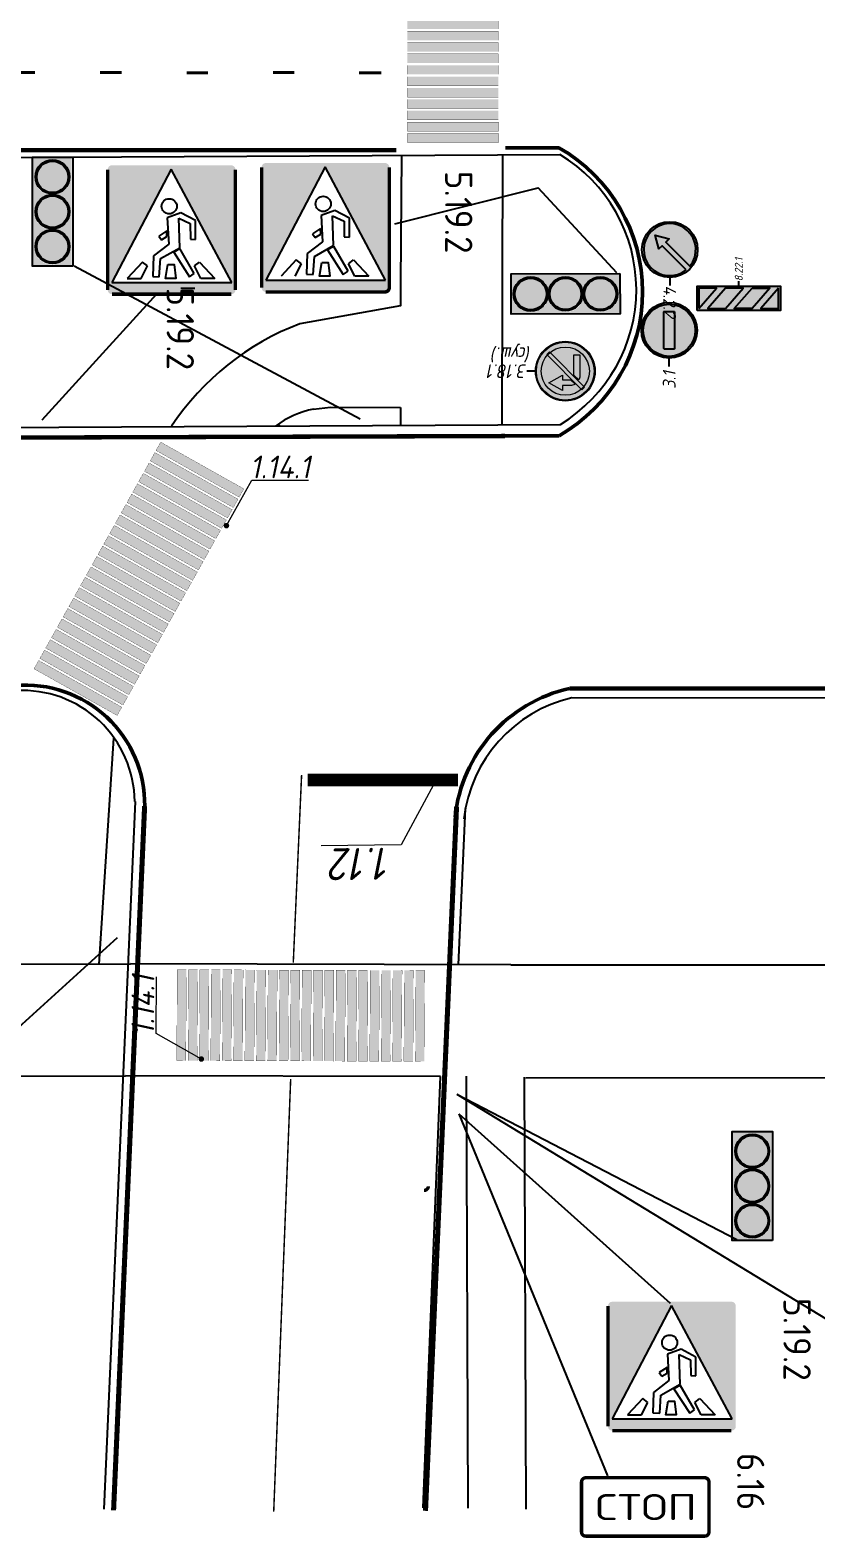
# Model space of a CAD drawing. Header units: millimetres. Extents: x 333 to 4944, y 2074 to 4864.
# Drawn here: x 1945 to 2672, y 2074 to 3469 of the extents above; entities that cross this region are included whole.
import ezdxf
from ezdxf.enums import TextEntityAlignment as Align

# ---------------------------------------------------------------- set-up
doc = ezdxf.new("R2010")
doc.units = ezdxf.units.MM
doc.layers.get('0').update_dxf_attribs({"color": 152})
doc.layers.add('знаки', color=7, linetype='Continuous')
doc.layers.add('знаки_сущ', color=251, linetype='Continuous', lineweight=15)
doc.layers.add('разметка', color=251, linetype='Continuous', lineweight=15)
doc.styles.add('ROMAND', font='ROMAND.SHX', dxfattribs={"height": 2})
doc.styles.add('SASH', font='simplex8.shx', dxfattribs={"width": 0.9, "oblique": 12})

# ---------------------------------------------------------------- blocks, each defined once
blk = doc.blocks.new('*U4')
at = {"layer": 'разметка'}
h = blk.add_hatch(color=0, dxfattribs=at)
h.dxf.hatch_style = 1
h.paths.add_polyline_path([(0.2, -4), (0.2, 0), (0.6, 0), (0.6, -4)])
h = blk.add_hatch(color=2, dxfattribs=at)
h.dxf.hatch_style = 1
h.paths.add_polyline_path([(0.7, -4), (0.7, 0), (1.1, 0), (1.1, -4)])
h = blk.add_hatch(color=0, dxfattribs=at)
h.dxf.hatch_style = 1
h.paths.add_polyline_path([(1.2, -3.998), (1.2, 0.002), (1.6, 0.002), (1.6, -3.998)])
h = blk.add_hatch(color=2, dxfattribs=at)
h.dxf.hatch_style = 1
h.paths.add_polyline_path([(1.7, -3.997), (1.7, 0.003), (2.1, 0.003), (2.1, -3.997)])
h = blk.add_hatch(color=0, dxfattribs=at)
h.dxf.hatch_style = 1
h.paths.add_polyline_path([(2.2, -3.995), (2.2, 0.005), (2.6, 0.005), (2.6, -3.995)])
h = blk.add_hatch(color=2, dxfattribs=at)
h.dxf.hatch_style = 1
h.paths.add_polyline_path([(2.7, -3.995), (2.7, 0.005), (3.1, 0.005), (3.1, -3.995)])
h = blk.add_hatch(color=0, dxfattribs=at)
h.dxf.hatch_style = 1
h.paths.add_polyline_path([(3.2, -3.993), (3.2, 0.007), (3.6, 0.007), (3.6, -3.993)])
h = blk.add_hatch(color=2, dxfattribs=at)
h.dxf.hatch_style = 1
h.paths.add_polyline_path([(3.7, -3.992), (3.7, 0.008), (4.1, 0.008), (4.1, -3.992)])
h = blk.add_hatch(color=0, dxfattribs=at)
h.dxf.hatch_style = 1
h.paths.add_polyline_path([(4.2, -3.99), (4.2, 0.01), (4.6, 0.01), (4.6, -3.99)])
h = blk.add_hatch(color=2, dxfattribs=at)
h.dxf.hatch_style = 1
h.paths.add_polyline_path([(4.7, -3.99), (4.7, 0.01), (5.1, 0.01), (5.1, -3.99)])
h = blk.add_hatch(color=0, dxfattribs=at)
h.dxf.hatch_style = 1
h.paths.add_polyline_path([(5.2, -3.988), (5.2, 0.012), (5.6, 0.012), (5.6, -3.988)])
h = blk.add_hatch(color=2, dxfattribs=at)
h.dxf.hatch_style = 1
h.paths.add_polyline_path([(5.7, -3.987), (5.7, 0.013), (6.1, 0.013), (6.1, -3.987)])
h = blk.add_hatch(color=0, dxfattribs=at)
h.dxf.hatch_style = 1
h.paths.add_polyline_path([(6.2, -3.985), (6.2, 0.015), (6.6, 0.015), (6.6, -3.985)])
h = blk.add_hatch(color=2, dxfattribs=at)
h.dxf.hatch_style = 1
h.paths.add_polyline_path([(6.7, -3.985), (6.7, 0.015), (7.1, 0.015), (7.1, -3.985)])
h = blk.add_hatch(color=0, dxfattribs=at)
h.dxf.hatch_style = 1
h.paths.add_polyline_path([(7.2, -3.983), (7.2, 0.017), (7.6, 0.017), (7.6, -3.983)])
h = blk.add_hatch(color=2, dxfattribs=at)
h.dxf.hatch_style = 1
h.paths.add_polyline_path([(7.7, -3.982), (7.7, 0.018), (8.1, 0.018), (8.1, -3.982)])
h = blk.add_hatch(color=0, dxfattribs=at)
h.dxf.hatch_style = 1
h.paths.add_polyline_path([(8.2, -3.981), (8.2, 0.019), (8.6, 0.019), (8.6, -3.981)])
h = blk.add_hatch(color=2, dxfattribs=at)
h.dxf.hatch_style = 1
h.paths.add_polyline_path([(8.7, -3.98), (8.7, 0.02), (9.1, 0.02), (9.1, -3.98)])
h = blk.add_hatch(color=0, dxfattribs=at)
h.dxf.hatch_style = 1
h.paths.add_polyline_path([(9.2, -3.978), (9.2, 0.022), (9.6, 0.022), (9.6, -3.978)])
h = blk.add_hatch(color=2, dxfattribs=at)
h.dxf.hatch_style = 1
h.paths.add_polyline_path([(9.7, -3.977), (9.7, 0.023), (10.1, 0.023), (10.1, -3.977)])
h = blk.add_hatch(color=0, dxfattribs=at)
h.dxf.hatch_style = 1
h.paths.add_polyline_path([(10.2, -3.976), (10.2, 0.024), (10.6, 0.024), (10.6, -3.976)])
h = blk.add_hatch(color=2, dxfattribs=at)
h.dxf.hatch_style = 1
h.paths.add_polyline_path([(10.7, -3.975), (10.7, 0.025), (11.1, 0.025), (11.1, -3.975)])
at = {"layer": 'разметка', "color": 0, "const_width": 0.01, "flags": 128}
for points in [[(0.2, -4), (0.2, 0), (0.6, 0), (0.6, -4)], [(1.2, -3.998), (1.2, 0.002), (1.6, 0.002), (1.6, -3.998)], [(2.2, -3.995), (2.2, 0.005), (2.6, 0.005), (2.6, -3.995)], [(3.2, -3.993), (3.2, 0.007), (3.6, 0.007), (3.6, -3.993)], [(4.2, -3.99), (4.2, 0.01), (4.6, 0.01), (4.6, -3.99)], [(5.2, -3.988), (5.2, 0.012), (5.6, 0.012), (5.6, -3.988)], [(6.2, -3.985), (6.2, 0.015), (6.6, 0.015), (6.6, -3.985)], [(7.2, -3.983), (7.2, 0.017), (7.6, 0.017), (7.6, -3.983)], [(8.2, -3.981), (8.2, 0.019), (8.6, 0.019), (8.6, -3.981)], [(9.2, -3.978), (9.2, 0.022), (9.6, 0.022), (9.6, -3.978)], [(10.2, -3.976), (10.2, 0.024), (10.6, 0.024), (10.6, -3.976)]]:
    blk.add_lwpolyline(points, close=True, dxfattribs=at)
at = {"layer": 'разметка', "color": 2, "const_width": 0.01, "flags": 128}
for points in [[(0.7, -4), (0.7, 0), (1.1, 0), (1.1, -4)], [(1.7, -3.997), (1.7, 0.003), (2.1, 0.003), (2.1, -3.997)], [(2.7, -3.995), (2.7, 0.005), (3.1, 0.005), (3.1, -3.995)], [(3.7, -3.992), (3.7, 0.008), (4.1, 0.008), (4.1, -3.992)], [(4.7, -3.99), (4.7, 0.01), (5.1, 0.01), (5.1, -3.99)], [(5.7, -3.987), (5.7, 0.013), (6.1, 0.013), (6.1, -3.987)], [(6.7, -3.985), (6.7, 0.015), (7.1, 0.015), (7.1, -3.985)], [(7.7, -3.982), (7.7, 0.018), (8.1, 0.018), (8.1, -3.982)], [(8.7, -3.98), (8.7, 0.02), (9.1, 0.02), (9.1, -3.98)], [(9.7, -3.977), (9.7, 0.023), (10.1, 0.023), (10.1, -3.977)], [(10.7, -3.975), (10.7, 0.025), (11.1, 0.025), (11.1, -3.975)]]:
    blk.add_lwpolyline(points, close=True, dxfattribs=at)
blk = doc.blocks.new('*U2')
at = {"color": 0, "linetype": 'ByBlock', "const_width": 0.12}
blk.add_lwpolyline([(0.037, 0.048, 1), (-0.037, -0.048, 1)], format="xyb", close=True, dxfattribs=at)
at = {"layer": 'разметка', "color": 0}
blk.add_lwpolyline([(0, 0), (1.117, 2), (3.614, 2)], dxfattribs=at)
at = {"layer": 'разметка', "color": 0, "style": 'SASH', "oblique": 12, "width": 0.9}
blk.add_attdef('RAZMETKA', text='', height=1, dxfattribs=at).set_placement((2.365, 1.785), align=Align.BOTTOM_CENTER)
blk = doc.blocks.new('*U17')
at = {"layer": 'знаки', "true_color": 0xffffff}
h = blk.add_hatch(color=7, dxfattribs=at)
edge = h.paths.add_edge_path()
edge.add_arc((0, 1.75), 1.75, 0, 360)
edge = h.paths.add_edge_path(flags=17)
edge.add_arc((0, 1.75), 1.637, 0, 360)
at = {"layer": 'знаки'}
h = blk.add_hatch(color=1, dxfattribs=at)
edge = h.paths.add_edge_path()
edge.add_arc((0, 1.75), 1.637, 0, 360)
edge = h.paths.add_edge_path(flags=16)
edge.add_arc((1.129, 1.468), 0.0565, 270, 360, ccw=False)
edge.add_line((1.129, 1.411), (-1.129, 1.411))
edge.add_arc((-1.129, 1.468), 0.0565, 180, 270, ccw=False)
edge.add_line((-1.185, 1.468), (-1.185, 2.032))
edge.add_arc((-1.129, 2.032), 0.0565, 90, 180, ccw=False)
edge.add_line((-1.129, 2.089), (1.129, 2.089))
edge.add_arc((1.129, 2.032), 0.0565, 0, 90, ccw=False)
edge.add_line((1.185, 2.032), (1.185, 1.468))
at = {"layer": 'знаки', "true_color": 0xffffff}
h = blk.add_hatch(color=7, dxfattribs=at)
edge = h.paths.add_edge_path()
edge.add_arc((1.129, 1.468), 0.0565, 270, 360, ccw=False)
edge.add_line((1.129, 1.411), (-1.129, 1.411))
edge.add_arc((-1.129, 1.468), 0.0565, 180, 270, ccw=False)
edge.add_line((-1.185, 1.468), (-1.185, 2.032))
edge.add_arc((-1.129, 2.032), 0.0565, 90, 180, ccw=False)
edge.add_line((-1.129, 2.089), (1.129, 2.089))
edge.add_arc((1.129, 2.032), 0.0565, 0, 90, ccw=False)
edge.add_line((1.185, 2.032), (1.185, 1.468))
at = {"layer": 'Defpoints'}
blk.add_lwpolyline([(-2.266, 1.75), (-1.766, 1.75)], dxfattribs=at)
at = {"layer": 'знаки', "color": 7, "true_color": 0xffffff}
blk.add_lwpolyline([(1.185, 1.468, -0.414214), (1.129, 1.411), (-1.129, 1.411, -0.414214), (-1.185, 1.468), (-1.185, 2.032, -0.414214), (-1.129, 2.089), (1.129, 2.089, -0.414214), (1.185, 2.032), (1.185, 1.468)], format="xyb", dxfattribs=at)
at = {"layer": 'знаки'}
blk.add_circle((0, 1.75), 1.75, dxfattribs=at)
at = {"layer": 'знаки', "color": 7, "true_color": 0xffffff}
blk.add_circle((0, 1.75), 1.637, dxfattribs=at)
at = {"layer": 'знаки', "color": 0, "lineweight": 30, "style": 'SASH', "oblique": 12, "width": 0.9}
blk.add_text('3.1', height=0.8, dxfattribs=at).set_placement((-3.677, 1.75), align=Align.MIDDLE_LEFT)
blk = doc.blocks.new('*U27')
at = {"layer": 'знаки', "true_color": 0xffffff}
h = blk.add_hatch(color=7, dxfattribs=at)
h.paths.add_polyline_path([(-1.25, 8.5), (1.25, 8.5), (1.25, 0), (-1.25, 0)])
h.paths.add_polyline_path([(-1.04, 8.32), (1.04, 6.51), (1.04, 8.32)], flags=16)
h.paths.add_polyline_path([(-1.04, 5.61), (1.04, 3.8), (1.04, 5.61), (-1.04, 7.41)], flags=16)
h.paths.add_polyline_path([(1.04, 2.89), (1.04, 1.09), (-1.04, 2.89), (-1.04, 4.7)], flags=16)
h.paths.add_polyline_path([(1.04, 0.18), (-1.04, 1.99), (-1.04, 0.18)], flags=16)
at = {"layer": 'знаки'}
for points in [[(-1.04, 8.32), (1.04, 6.51), (1.04, 8.32)], [(-1.04, 5.61), (1.04, 3.8), (1.04, 5.61), (-1.04, 7.41)], [(1.04, 2.89), (1.04, 1.09), (-1.04, 2.89), (-1.04, 4.7)], [(1.04, 0.18), (-1.04, 1.99), (-1.04, 0.18)]]:
    blk.add_hatch(color=1, dxfattribs=at).paths.add_polyline_path(points)
at = {"layer": 'Defpoints'}
blk.add_lwpolyline([(1.25, 4.25), (1.75, 4.25)], dxfattribs=at)
at = {"layer": 'знаки'}
blk.add_lwpolyline([(-1.25, 8.5), (1.25, 8.5), (1.25, 0), (-1.25, 0)], close=True, dxfattribs=at)
at = {"layer": 'знаки', "color": 1}
for points in [[(-1.04, 8.32), (1.04, 6.51), (1.04, 8.32)], [(-1.04, 5.61), (1.04, 3.8), (1.04, 5.61), (-1.04, 7.41)], [(1.04, 2.89), (1.04, 1.09), (-1.04, 2.89), (-1.04, 4.7)], [(1.04, 0.18), (-1.04, 1.99), (-1.04, 0.18)]]:
    blk.add_lwpolyline(points, close=True, dxfattribs=at)
at = {"layer": 'знаки', "color": 0, "lineweight": 30, "style": 'SASH', "oblique": 12, "width": 0.9}
blk.add_text('8.22.1', height=0.8, dxfattribs=at).set_placement((1.75, 4.25), align=Align.MIDDLE_LEFT)
blk = doc.blocks.new('*U30')
at = {"layer": 'знаки', "true_color": 0xffffff}
h = blk.add_hatch(color=7, dxfattribs=at)
edge = h.paths.add_edge_path()
edge.add_arc((0, 1.75), 1.75, 0, 360)
edge = h.paths.add_edge_path(flags=16)
edge.add_line((1.271, 2.782), (-0.24, 1.271))
edge.add_line((-0.24, 1.271), (-0.04, 1.071))
edge.add_line((-0.04, 1.071), (-0.918, 0.832))
edge.add_line((-0.918, 0.832), (-0.679, 1.71))
edge.add_line((-0.679, 1.71), (-0.479, 1.51))
edge.add_line((-0.479, 1.51), (1.032, 3.021))
edge.add_arc((0, 1.75), 1.637, 50.93777, 399.06223)
at = {"layer": 'знаки'}
h = blk.add_hatch(color=5, dxfattribs=at)
edge = h.paths.add_edge_path()
edge.add_line((1.271, 2.782), (-0.24, 1.271))
edge.add_line((-0.24, 1.271), (-0.04, 1.071))
edge.add_line((-0.04, 1.071), (-0.918, 0.832))
edge.add_line((-0.918, 0.832), (-0.679, 1.71))
edge.add_line((-0.679, 1.71), (-0.479, 1.51))
edge.add_line((-0.479, 1.51), (1.032, 3.021))
edge.add_arc((0, 1.75), 1.637, 50.93777, 399.06223)
at = {"layer": 'Defpoints'}
blk.add_lwpolyline([(1.75, 1.75), (2.25, 1.75)], dxfattribs=at)
at = {"layer": 'знаки', "color": 7, "true_color": 0xffffff}
blk.add_lwpolyline([(1.271, 2.782), (-0.24, 1.271), (-0.04, 1.071), (-0.918, 0.832), (-0.679, 1.71), (-0.479, 1.51), (1.032, 3.021, 19.28147)], format="xyb", close=True, dxfattribs=at)
at = {"layer": 'знаки'}
blk.add_circle((0, 1.75), 1.75, dxfattribs=at)
at = {"layer": 'знаки', "color": 0, "lineweight": 30, "style": 'SASH', "oblique": 12, "width": 0.9}
blk.add_text('4.2.2', height=0.8, dxfattribs=at).set_placement((2.25, 1.75), align=Align.MIDDLE_LEFT)
blk = doc.blocks.new('*U32')
at = {"layer": 'знаки_сущ', "true_color": 0xffffff}
h = blk.add_hatch(color=7, dxfattribs=at)
edge = h.paths.add_edge_path(flags=17)
edge.add_arc((0, 1.75), 1.694, 0, 360)
edge = h.paths.add_edge_path()
edge.add_arc((0, 1.75), 1.75, 0, 360)
at = {"layer": 'знаки_сущ'}
h = blk.add_hatch(color=256, dxfattribs=at)
edge = h.paths.add_edge_path()
edge.add_arc((0, 1.75), 1.694, 0, 360)
edge = h.paths.add_edge_path(flags=17)
edge.add_arc((0, 1.75), 1.411, 0, 360)
at = {"layer": 'знаки_сущ', "true_color": 0xffffff}
h = blk.add_hatch(color=7, dxfattribs=at)
edge = h.paths.add_edge_path()
edge.add_arc((0, 1.75), 1.411, 0, 360)
at = {"layer": 'знаки_сущ'}
blk.add_hatch(color=256, dxfattribs=at).paths.add_polyline_path([(1.09, 0.779), (-0.971, 2.84), (-1.128, 2.678), (0.928, 0.622)])
h = blk.add_hatch(color=256, dxfattribs=at)
edge = h.paths.add_edge_path()
edge.add_line((-0.307, 2.257), (-0.569, 2.519))
edge.add_arc((-0.282, 2.032), 0.565, 90, 120.52249, ccw=False)
edge.add_line((-0.282, 2.597), (0.169, 2.597))
edge.add_line((0.169, 2.597), (0.169, 2.879))
edge.add_line((0.169, 2.879), (0.96, 2.427))
edge.add_line((0.96, 2.427), (0.169, 1.976))
edge.add_line((0.169, 1.976), (0.169, 2.258))
edge.add_line((0.169, 2.258), (-0.282, 2.258))
edge.add_arc((-0.286, 2.093), 0.165, 88.83401, 97.4838)
edge = h.paths.add_edge_path()
edge.add_line((-0.508, 1.979), (-0.508, 0.79))
edge.add_line((-0.508, 0.79), (-0.847, 0.79))
edge.add_line((-0.847, 0.79), (-0.847, 2.032))
edge.add_arc((-0.282, 2.032), 0.565, 155.48732, 180, ccw=False)
edge.add_line((-0.796, 2.266), (-0.508, 1.979))
at = {"layer": 'Defpoints'}
blk.add_lwpolyline([(1.75, 1.75), (2.25, 1.75)], dxfattribs=at)
at = {"layer": 'знаки_сущ', "flags": 128}
blk.add_lwpolyline([(1.09, 0.779), (-0.971, 2.84), (-1.128, 2.678), (0.928, 0.622)], close=True, dxfattribs=at)
for points in [[(-0.307, 2.257), (-0.569, 2.519, -0.133972), (-0.282, 2.597), (0.169, 2.597), (0.169, 2.879), (0.96, 2.427), (0.169, 1.976), (0.169, 2.258), (-0.282, 2.258, 0.03776)], [(-0.508, 1.979), (-0.508, 0.79), (-0.847, 0.79), (-0.847, 2.032, -0.107366), (-0.796, 2.266)]]:
    blk.add_lwpolyline(points, format="xyb", close=True, dxfattribs=at)
at = {"layer": 'знаки_сущ'}
blk.add_circle((0, 1.75), 1.75, dxfattribs=at)
at = {"layer": 'знаки_сущ', "color": 7, "true_color": 0xffffff}
for radius in [1.694, 1.411]:
    blk.add_circle((0, 1.75), radius, dxfattribs=at)
at = {"layer": 'знаки_сущ', "color": 0, "lineweight": 30, "style": 'SASH', "oblique": 12, "width": 0.9}
for s, p in [('3.18.1', (2.25, 1.75)), ('(сущ.)', (2, 0.75))]:
    blk.add_text(s, height=0.8, dxfattribs=at).set_placement(p, align=Align.MIDDLE_LEFT)

msp = doc.modelspace()

# ---------------------------------------------------------------- hatches: boundary and pattern name
at = {"ltscale": 0.2}
h = msp.add_hatch(color=251, dxfattribs=at)
h.dxf.hatch_style = 1
h.paths.add_polyline_path([(1983.9, 3350.5), (1946.6, 3350.5), (1946.6, 3249.8), (1983.9, 3249.8)])
h.paths.add_polyline_path([(1949.5, 3332.4, -1), (1981, 3332.4, -1)], flags=16)
h.paths.add_polyline_path([(1950.6, 3332.4, -1), (1979.9, 3332.4, -1)], flags=0)
h.paths.add_polyline_path([(1981, 3300.1, -1), (1949.5, 3300.1, -1)], flags=16)
h.paths.add_polyline_path([(1979.9, 3300.1, -1), (1950.6, 3300.1, -1)], flags=0)
h.paths.add_polyline_path([(1981, 3267.9, -1), (1949.5, 3267.9, -1)], flags=16)
h.paths.add_polyline_path([(1979.9, 3267.9, -1), (1950.6, 3267.9, -1)], flags=0)
h = msp.add_hatch(color=1)
h.dxf.hatch_style = 1
h.paths.add_polyline_path([(1951.5, 3333.2, 1), (1980.8, 3333.2, 1)])
h = msp.add_hatch(color=2)
h.dxf.hatch_style = 1
h.paths.add_polyline_path([(1951.5, 3301, 1), (1980.8, 3301, 1)])
h = msp.add_hatch(color=3)
h.dxf.hatch_style = 1
h.paths.add_polyline_path([(1951.5, 3268.8, 1), (1980.8, 3268.8, 1)])
h = msp.add_hatch(color=251, dxfattribs=at)
h.dxf.hatch_style = 1
h.paths.add_polyline_path([(2391.1, 3242.6), (2391.1, 3205.4), (2491.8, 3205.5), (2491.8, 3242.8)])
h.paths.add_polyline_path([(2409.3, 3208.3, -1), (2409.2, 3239.8, -1)], flags=16)
h.paths.add_polyline_path([(2409.3, 3209.4, -1), (2409.2, 3238.7, -1)], flags=0)
h.paths.add_polyline_path([(2441.4, 3239.9, -1), (2441.5, 3208.3, -1)], flags=16)
h.paths.add_polyline_path([(2441.4, 3238.7, -1), (2441.5, 3209.4, -1)], flags=0)
h.paths.add_polyline_path([(2473.6, 3239.9, -1), (2473.7, 3208.4, -1)], flags=16)
h.paths.add_polyline_path([(2473.6, 3238.8, -1), (2473.7, 3209.5, -1)], flags=0)
h = msp.add_hatch(color=1)
h.dxf.hatch_style = 1
h.paths.add_polyline_path([(2408.4, 3210.3, 1), (2408.3, 3239.6, 1)])
h = msp.add_hatch(color=2)
h.dxf.hatch_style = 1
h.paths.add_polyline_path([(2440.6, 3210.3, 1), (2440.5, 3239.6, 1)])
h = msp.add_hatch(color=3)
h.dxf.hatch_style = 1
h.paths.add_polyline_path([(2472.8, 3210.4, 1), (2472.8, 3239.7, 1)])
h = msp.add_hatch(color=251, dxfattribs=at)
h.dxf.hatch_style = 1
h.paths.add_polyline_path([(2631.1, 2449.3), (2593.8, 2449.3), (2593.8, 2348.6), (2631.1, 2348.6)])
h.paths.add_polyline_path([(2596.7, 2431.1, -1), (2628.2, 2431.1, -1)], flags=16)
h.paths.add_polyline_path([(2597.8, 2431.1, -1), (2627.1, 2431.1, -1)], flags=0)
h.paths.add_polyline_path([(2628.2, 2398.9, -1), (2596.7, 2398.9, -1)], flags=16)
h.paths.add_polyline_path([(2627.1, 2398.9, -1), (2597.8, 2398.9, -1)], flags=0)
h.paths.add_polyline_path([(2628.2, 2366.7, -1), (2596.7, 2366.7, -1)], flags=16)
h.paths.add_polyline_path([(2627.1, 2366.7, -1), (2597.8, 2366.7, -1)], flags=0)
h = msp.add_hatch(color=1)
h.dxf.hatch_style = 1
h.paths.add_polyline_path([(2598.7, 2432, 1), (2628, 2432, 1)])
h = msp.add_hatch(color=2)
h.dxf.hatch_style = 1
h.paths.add_polyline_path([(2598.7, 2399.8, 1), (2628, 2399.8, 1)])
h = msp.add_hatch(color=3)
h.dxf.hatch_style = 1
h.paths.add_polyline_path([(2598.7, 2367.6, 1), (2628, 2367.6, 1)])
at = {"layer": 'знаки', "linetype": 'Continuous'}
h = msp.add_hatch(color=4, dxfattribs=at)
h.paths.add_polyline_path([(2135.3, 3339.9, 0.414214), (2131.4, 3343.9), (2102.7, 3343.9), (2102.7, 3290.3), (2131.9, 3235.6), (2102.7, 3235.6), (2102.7, 3224.7), (2131.4, 3224.7, 0.414214), (2135.3, 3228.6)])
h.paths.add_polyline_path([(2102.7, 3343.9), (2021.1, 3343.9, 0.414214), (2017.2, 3339.9), (2017.2, 3228.6, 0.414214), (2021.1, 3224.7), (2102.7, 3224.7), (2102.7, 3235.6), (2020.9, 3235.6), (2076, 3340.4), (2102.7, 3290.3)])
h = msp.add_hatch(color=4, dxfattribs=at)
h.paths.add_polyline_path([(2277.6, 3342, 0.414214), (2273.7, 3346), (2245, 3346), (2245, 3292.4), (2274.2, 3237.8), (2245, 3237.8), (2245, 3226.8), (2273.7, 3226.8, 0.414214), (2277.6, 3230.7)])
h.paths.add_polyline_path([(2245, 3346), (2163.4, 3346, 0.414214), (2159.5, 3342), (2159.5, 3230.7, 0.414214), (2163.4, 3226.8), (2245, 3226.8), (2245, 3237.8), (2163.3, 3237.8), (2218.3, 3342.5), (2245, 3292.4)])
h = msp.add_hatch(color=4, dxfattribs=at)
h.paths.add_polyline_path([(2598.1, 2288.7, 0.414214), (2594.1, 2292.7), (2565.5, 2292.7), (2565.5, 2239.1), (2594.6, 2184.5), (2565.5, 2184.5), (2565.5, 2173.5), (2594.1, 2173.5, 0.414214), (2598.1, 2177.4)])
h.paths.add_polyline_path([(2565.5, 2292.7), (2483.8, 2292.7, 0.414214), (2479.9, 2288.7), (2479.9, 2177.4, 0.414214), (2483.8, 2173.5), (2565.5, 2173.5), (2565.5, 2184.5), (2483.7, 2184.5), (2538.7, 2289.2), (2565.5, 2239.1)])

# ---------------------------------------------------------------- linework, layer by layer
at = {"color": 146, "true_color": 0x105689}
for p, q in [((1286.8, 3347.9), (2435.5, 3354)), ((2289, 3353.3), (2288, 3234.6)), ((2382.3, 3353.7), (2382, 3235.6)), ((1287.3, 3098.2), (2436, 3104.3)), ((4035.1, 2850.4), (2446.4, 2851.3)), ((2042.7, 2755.3), (2013.7, 2100.7)), ((2347.8, 2749), (2341.4, 2604.4)), ((1285.2, 2604.7), (2038.2, 2605.2)), ((2390.1, 2604.3), (2038.2, 2605.2)), ((2390.1, 2604.3), (3986.4, 2604.1)), ((1285.7, 2500.7), (2033.6, 2501.6)), ((2324.9, 2501.1), (2033.6, 2501.6)), ((2308.9, 2102), (2324.9, 2501.1)), ((2324.9, 2501.1), (2324.9, 2501.1)), ((2348.6, 2501.4), (2350.1, 2101.9)), ((2402.5, 2500.3), (2403.9, 2100.8)), ((2403.9, 2499.7), (4033.4, 2501.8))]:
    msp.add_line(p, q, dxfattribs=at)
at = {"color": 7, "lineweight": 25}
for p, q in [((2488.1, 3244.3), (2415.2, 3323.1)), ((2250.7, 3109), (1986.2, 3250.5)), ((2340.2, 2484.6), (2599.2, 2350.2)), ((2340.2, 2484.6), (2732.3, 2245.9))]:
    msp.add_line(p, q, dxfattribs=at)
for p, q in [((2382, 3235.6), (2381.7, 3104)), ((2223.2, 3120.1), (2287.9, 3120)), ((2287.9, 3120), (2287.9, 3103.7)), ((2176.4, 3103.5), (2175.7, 3102.9)), ((2022.6, 2814), (2008.9, 2605.1))]:
    msp.add_line(p, q)
for points in [[(1984.8, 3250.7), (1947.5, 3250.7), (1947.5, 3351.4), (1984.8, 3351.4)], [(2490.9, 3243.7), (2491, 3206.4), (2390.2, 3206.2), (2390.2, 3243.5)], [(2632, 2349.4), (2594.7, 2349.4), (2594.7, 2450.1), (2632, 2450.1)]]:
    msp.add_lwpolyline(points, close=True)
for points in [[(2288, 3234.6), (2288, 3213.8), (2195, 3197.4)], [(2207.6, 3118.4), (2223.2, 3120.1), (2223.2, 3120.1)]]:
    msp.add_lwpolyline(points)
at = {"color": 7, "linetype": 'Continuous', "const_width": 3.15}
msp.add_lwpolyline([(2455.4, 2126.1), (2455.4, 2079.8, 0.414214), (2459.3, 2075.9), (2569.4, 2075.9, 0.414214), (2573.3, 2079.8), (2573.3, 2125.9, 0.414214), (2569.4, 2129.9), (2459.3, 2129.9, 0.414214), (2455.4, 2125.9)], format="xyb", dxfattribs=at)
for centre, radius in [((1966.1, 3333.2), 15.8), ((1966.1, 3333.2), 14.6), ((1966.1, 3301), 15.8), ((1966.1, 3301), 14.6), ((1966.1, 3268.8), 15.8), ((1966.1, 3268.8), 14.6), ((2408.4, 3224.9), 15.8), ((2408.4, 3224.9), 14.6), ((2440.6, 3225), 15.8), ((2440.6, 3225), 14.6), ((2472.8, 3225), 15.8), ((2472.8, 3225), 14.6), ((2613.3, 2432), 15.8), ((2613.3, 2432), 14.6), ((2613.3, 2399.8), 15.8), ((2613.3, 2399.8), 14.6), ((2613.3, 2367.6), 15.8), ((2613.3, 2367.6), 14.6)]:
    msp.add_circle(centre, radius)
at = {"color": 146, "true_color": 0x105689}
for centre, radius, start, end in [((2360.2, 3229), 145.9, 301.2676, 58.9345), ((1938.4, 2754.3), 103.8, 0.5752, 93.0526), ((2476.5, 2723.9), 131, 103.293, 173.1571)]:
    msp.add_arc(centre, radius, start, end, dxfattribs=at)
for centre, radius, start, end in [((2284.1, 2964.1), 249.7, 110.9169, 146.3178), ((2225.1, 3031.9), 88.3, 101.4685, 126.7794)]:
    msp.add_arc(centre, radius, start, end)
at = {"layer": 'знаки', "color": 4, "linetype": 'Continuous'}
for p, q in [((2076, 3340.4), (2020.9, 3235.6)), ((2131.9, 3235.6), (2076, 3340.4)), ((2218.3, 3342.5), (2163.3, 3237.8)), ((2274.2, 3237.8), (2218.3, 3342.5)), ((2020.9, 3235.6), (2131.9, 3235.6)), ((2163.3, 3237.8), (2274.2, 3237.8)), ((2538.7, 2289.2), (2483.7, 2184.5)), ((2594.6, 2184.5), (2538.7, 2289.2)), ((2483.7, 2184.5), (2594.6, 2184.5))]:
    msp.add_line(p, q, dxfattribs=at)
at = {"layer": 'знаки', "color": 7, "lineweight": 25}
for p, q in [((2282.8, 3289.9), (2415.2, 3323.1)), ((2062.4, 3224.7), (1956.1, 3108.3)), ((2025.8, 2629.3), (1804.4, 2428.2)), ((2342, 2466.6), (2537.3, 2291.5)), ((2342, 2466.6), (2479.4, 2131.8))]:
    msp.add_line(p, q, dxfattribs=at)
at = {"layer": 'знаки', "color": 7, "linetype": 'Continuous'}
for p, q in [((2084.9, 3299.9), (2072.2, 3295.4)), ((2072.2, 3295.4), (2073.6, 3271.1)), ((2083.8, 3267.6), (2082.9, 3295.1)), ((2082.9, 3295.1), (2093.5, 3290.1)), ((2098.3, 3292.8), (2084.9, 3299.9)), ((2098.4, 3275.3), (2098.3, 3292.8)), ((2227.2, 3302), (2214.5, 3297.5)), ((2214.5, 3297.5), (2215.9, 3273.2)), ((2226.1, 3269.7), (2225.2, 3297.2)), ((2225.2, 3297.2), (2235.8, 3292.2)), ((2240.7, 3294.9), (2227.2, 3302)), ((2235.8, 3292.2), (2235.9, 3277.8)), ((2240.7, 3277.4), (2240.7, 3294.9)), ((2071.8, 3283.2), (2064.4, 3278.5)), ((2064.4, 3278.5), (2066.9, 3275)), ((2066.9, 3275), (2072, 3278)), ((2072, 3278), (2071.8, 3283.2)), ((2093.5, 3290.1), (2093.6, 3275.7)), ((2214.1, 3285.3), (2206.7, 3280.6)), ((2206.7, 3280.6), (2209.2, 3277.1)), ((2209.2, 3277.1), (2214.3, 3280.1)), ((2214.3, 3280.1), (2214.1, 3285.3)), ((2235.9, 3277.8), (2240.7, 3277.4)), ((2073.6, 3271.1), (2059.4, 3260.1)), ((2066.1, 3257.6), (2083.8, 3267.6)), ((2083.9, 3266.8), (2078.2, 3263.5)), ((2078.2, 3263.5), (2092.8, 3240.8)), ((2097.2, 3243.8), (2083.9, 3266.8)), ((2093.6, 3275.7), (2098.4, 3275.3)), ((2215.9, 3273.2), (2201.7, 3262.2)), ((2208.5, 3259.7), (2226.1, 3269.7)), ((2226.2, 3268.9), (2220.5, 3265.6)), ((2220.5, 3265.6), (2235.1, 3242.9)), ((2239.6, 3245.9), (2226.2, 3268.9)), ((2049.3, 3254.3), (2035.1, 3239.2)), ((2048.1, 3239.2), (2054, 3250.8)), ((2054, 3250.8), (2049.3, 3254.3)), ((2059.4, 3260.1), (2058.8, 3241.1)), ((2064.9, 3240.6), (2066.1, 3257.6)), ((2097.5, 3250.8), (2102.2, 3254.3)), ((2103.4, 3239.2), (2097.5, 3250.8)), ((2102.2, 3254.3), (2116.4, 3239.2)), ((2191.6, 3256.4), (2177.5, 3241.3)), ((2190.5, 3241.3), (2196.3, 3252.9)), ((2196.3, 3252.9), (2191.6, 3256.4)), ((2201.7, 3262.2), (2201.1, 3243.2)), ((2207.3, 3242.8), (2208.5, 3259.7)), ((2239.9, 3252.9), (2244.5, 3256.4)), ((2245.7, 3241.3), (2239.9, 3252.9)), ((2244.5, 3256.4), (2258.7, 3241.3)), ((2035.1, 3239.2), (2048.1, 3239.2)), ((2058.8, 3241.1), (2064.9, 3240.6)), ((2092.8, 3240.8), (2097.2, 3243.8)), ((2116.4, 3239.2), (2103.4, 3239.2)), ((2201.1, 3243.2), (2207.3, 3242.8)), ((2235.1, 3242.9), (2239.6, 3245.9)), ((2258.7, 3241.3), (2245.7, 3241.3)), ((2084.8, 3230.4), (2097.8, 3230.4)), ((2547.7, 2248.7), (2534.9, 2244.3)), ((2561.1, 2241.6), (2547.7, 2248.7)), ((2534.5, 2232), (2527.1, 2227.3)), ((2534.7, 2226.8), (2534.5, 2232)), ((2534.9, 2244.3), (2536.3, 2219.9)), ((2546.6, 2216.4), (2545.6, 2243.9)), ((2545.6, 2243.9), (2556.3, 2238.9)), ((2556.3, 2238.9), (2556.4, 2224.5)), ((2561.1, 2224.1), (2561.1, 2241.6)), ((2536.3, 2219.9), (2522.1, 2208.9)), ((2527.1, 2227.3), (2529.6, 2223.8)), ((2529.6, 2223.8), (2534.7, 2226.8)), ((2556.4, 2224.5), (2561.1, 2224.1)), ((2522.1, 2208.9), (2521.5, 2189.9)), ((2527.7, 2189.5), (2528.9, 2206.4)), ((2528.9, 2206.4), (2546.6, 2216.4)), ((2546.7, 2215.6), (2540.9, 2212.3)), ((2540.9, 2212.3), (2555.6, 2189.6)), ((2560, 2192.6), (2546.7, 2215.6)), ((2512, 2203.1), (2497.9, 2188)), ((2510.9, 2188), (2516.7, 2199.6)), ((2516.7, 2199.6), (2512, 2203.1)), ((2521.5, 2189.9), (2527.7, 2189.5)), ((2555.6, 2189.6), (2560, 2192.6)), ((2560.3, 2199.6), (2564.9, 2203.1)), ((2566.1, 2188), (2560.3, 2199.6)), ((2564.9, 2203.1), (2579.1, 2188)), ((2497.9, 2188), (2510.9, 2188)), ((2579.1, 2188), (2566.1, 2188))]:
    msp.add_line(p, q, dxfattribs=at)
at = {"layer": 'знаки', "color": 4, "linetype": 'Continuous', "const_width": 3.15}
for points in [[(2017.2, 3339.9), (2017.2, 3228.6)], [(2135.3, 3228.6), (2135.3, 3339.9)], [(2159.5, 3342), (2159.5, 3230.7)], [(2277.6, 3230.7), (2277.6, 3342)], [(2021.1, 3224.7), (2131.4, 3224.7)], [(2163.4, 3226.8), (2273.7, 3226.8)], [(2479.9, 2288.7), (2479.9, 2177.4)], [(2483.8, 2173.5), (2594.1, 2173.5)]]:
    msp.add_lwpolyline(points, dxfattribs=at)
at = {"layer": 'знаки', "color": 7, "linetype": 'Continuous'}
for points in [[(2072.8, 3252), (2078.7, 3252), (2080.3, 3239.3), (2070.7, 3239.3)], [(2215.1, 3254.1), (2221, 3254.1), (2222.6, 3241.4), (2213, 3241.4)], [(2535.5, 2200.8), (2541.4, 2200.8), (2543, 2188.1), (2533.4, 2188.1)]]:
    msp.add_lwpolyline(points, close=True, dxfattribs=at)
at = {"layer": 'знаки', "color": 4, "linetype": 'Continuous', "const_width": 3.15}
for points in [[(2273.7, 3226.8, 0.414214), (2277.6, 3230.7, 0.414214)], [(2309.8, 2395.7, 0.414214), (2313.7, 2399.6, 0.414214)]]:
    msp.add_lwpolyline(points, format="xyb", dxfattribs=at)
at = {"layer": 'знаки', "color": 7, "linetype": 'Continuous'}
for centre in [(2074.1, 3306), (2216.5, 3308.2), (2536.9, 2254.9)]:
    msp.add_circle(centre, 7.04, dxfattribs=at)
at = {"layer": 'разметка', "lineweight": 40}
for p, q in [((1930.3, 3429.6), (1949.9, 3429.6)), ((2010.3, 3429.9), (2029.9, 3429.9)), ((2090.2, 3429.4), (2109.8, 3429.4)), ((2170.1, 3429.9), (2189.7, 3429.9)), ((2249.6, 3429.4), (2270, 3429.4))]:
    msp.add_line(p, q, dxfattribs=at)
at = {"layer": 'разметка', "color": 40, "lineweight": 50}
for p, q in [((2385, 3360.1), (2434.6, 3360.1)), ((2384.7, 3093.8), (2434.7, 3093.8))]:
    msp.add_line(p, q, dxfattribs=at)
at = {"layer": 'разметка', "color": 40, "const_width": 4.06, "flags": 128}
for points in [[(1287.4, 3358.2), (2284, 3357.8)], [(1289.9, 3090), (2384.6, 3093.5)], [(2444.4, 2860), (2942.8, 2860)]]:
    msp.add_lwpolyline(points, dxfattribs=at)
at = {"layer": 'разметка', "flags": 128}
for points, const_width in [([(2196.5, 2779.9), (2188.8, 2606.3)], 1.37), ([(2341.1, 2775.3), (2202.2, 2775.3)], 11.8), ([(2022.6, 2099.8), (2051.3, 2751.1)], 4.68), ([(2311.1, 2099.3), (2339.8, 2750.5)], 4.68), ([(2186.4, 2498.7), (2170.7, 2098.5)], 1.37)]:
    msp.add_lwpolyline(points, dxfattribs=dict(at, const_width=const_width))
at = {"layer": 'разметка', "color": 40, "lineweight": 50}
for centre, radius, start, end in [((2358.6, 3226.9), 153.3, 299.7429, 60.3061), ((1941, 2752.7), 110.4, 359.1252, 94.7943), ((2474.2, 2726.8), 136.5, 102.6176, 174.0126)]:
    msp.add_arc(centre, radius, start, end, dxfattribs=at)

# ---------------------------------------------------------------- block references
at = {"layer": 'знаки'}
for name, p, xscale, yscale, zscale, rotation in [('*U30', (2511.2, 3265.9), 14.73699116811143, 14.73699116811143, 14.73699116811143, 270), ('*U27', (2639.3, 3220.8), 9.058858193584236, 9.058858193584236, 9.058858193584236, 89.99999999999999), ('*U17', (2562.3, 3191.3), 14.72777509094644, 14.72777509094644, 14.72777509094644, 89.99999999999999)]:
    msp.add_blockref(name, p, dxfattribs=dict(at, xscale=xscale, yscale=yscale, zscale=zscale, rotation=rotation))
at = {"layer": 'знаки_сущ', "xscale": 15.79035431536332, "yscale": 15.79035431536332, "zscale": 15.79035431536332, "rotation": 180}
msp.add_blockref('*U32', (2440.4, 3181.1), dxfattribs=at)
at = {"layer": 'разметка'}
for p, xscale, yscale, zscale, rotation in [((2294.5, 3360.8), 21.00548698566482, 21.00548698566482, 21.00548698566482, 90), ((2145.2, 3048.5), 22.03373084568175, 22.03373084568175, 22.03373084568175, 240.6700039117437), ((2314.2, 2515.1), 21.00548698566482, 21.00548698566482, 21.00548698566482, 179.7029495699633)]:
    msp.add_blockref('*U4', p, dxfattribs=dict(at, xscale=xscale, yscale=yscale, zscale=zscale, rotation=rotation))
at = {"layer": 'разметка', "xscale": 21.00548698566482, "yscale": 21.00548698566482, "zscale": 21.00548698566482}
msp.add_blockref('*U2', (2127, 3010.6), dxfattribs=at).add_auto_attribs({'RAZMETKA': '1.14.1'})
at = {"layer": 'разметка'}
for p, xscale, yscale, zscale, rotation, values in [((2320.6, 2775), 29.52820092574687, 29.52820092574687, 29.52820092574687, 180.8044297420487, {'RAZMETKA': '1.12'}), ((2103.8, 2517.2), 21.00548698566482, 21.00548698566482, 21.00548698566482, 89.70294956996331, {'RAZMETKA': '1.14.1'})]:
    msp.add_blockref('*U2', p, dxfattribs=dict(at, xscale=xscale, yscale=yscale, zscale=zscale, rotation=rotation)).add_auto_attribs(values)

# ---------------------------------------------------------------- texts
at = {"color": 7, "linetype": 'Continuous', "style": 'ROMAND', "width": 0.9}
msp.add_text('6.16', height=25.17, rotation=270, dxfattribs=at).set_placement((2599.3, 2152.8))
at = {"color": 7, "linetype": 'Continuous', "style": 'ROMAND'}
msp.add_text('СТОП', height=24.11, dxfattribs=at).set_placement((2468.1, 2090.7), (2562.2, 2090.7), align=Align.ALIGNED)
at = {"layer": 'знаки', "color": 7, "linetype": 'Continuous', "style": 'ROMAND', "width": 0.9}
for p in [(2329.2, 3338.8), (2071.7, 3231), (2642.2, 2296.1)]:
    msp.add_text('5.19.2', height=25.22, rotation=270, dxfattribs=at).set_placement(p)

doc.saveas('drawing.dxf')
